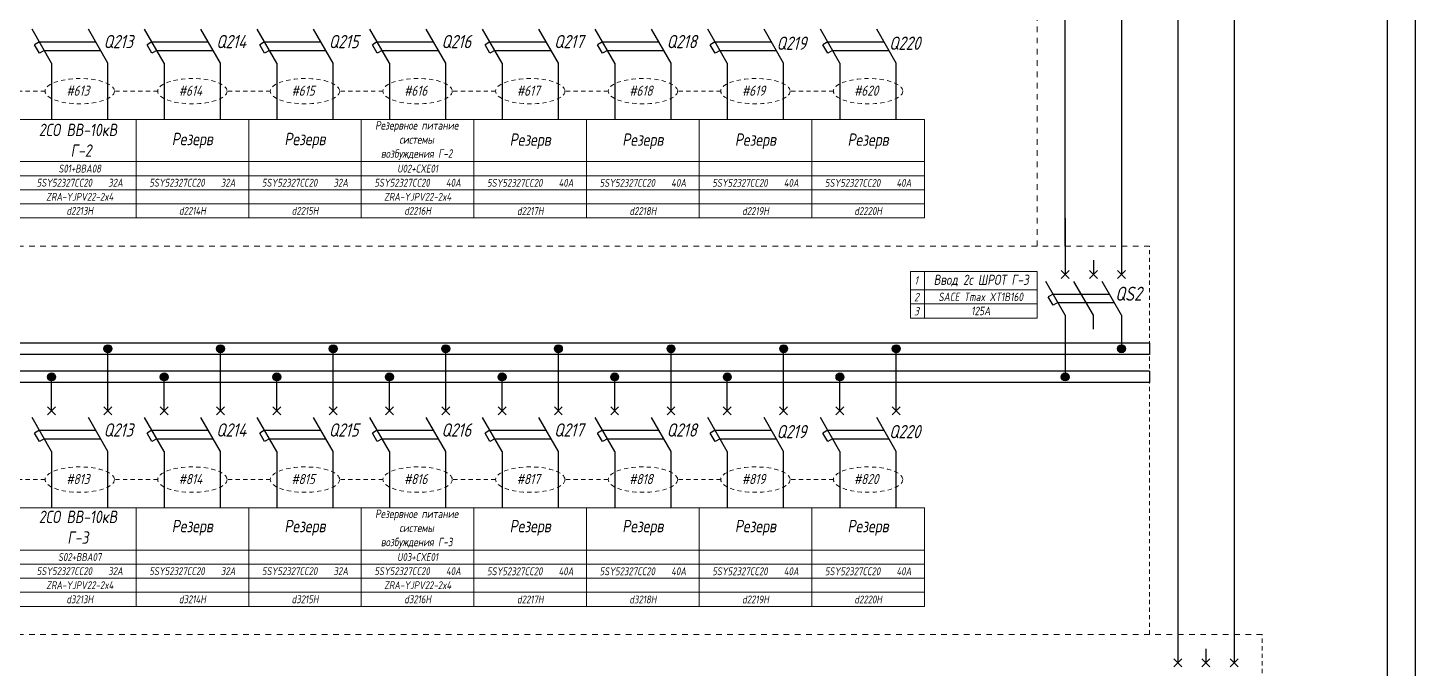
# Model space of a CAD drawing. Header units: millimetres. Extents: x 2704 to 4357, y 2919 to 4427.
# Drawn here: x 3646.8 to 3893.2, y 3921.5 to 4035.2 of the extents above; entities that cross this region are included whole.
import ezdxf
from ezdxf.enums import TextEntityAlignment as Align

# ---------------------------------------------------------------- set-up
doc = ezdxf.new("R2010")
doc.units = ezdxf.units.MM
doc.linetypes.add('JIS_02_0.7', pattern=[1.35, 0.75, -0.6])
doc.linetypes.add('JIS_02_1.0', pattern=[2, 1, -1])
doc.styles.add('eskdw', font='', dxfattribs={"oblique": 10})
doc.styles.get("Standard").update_dxf_attribs({"font": '', "oblique": 10, "height": 2.5})
doc.styles.add('Гост', font='', dxfattribs={"oblique": 10, "height": 1.4})
doc.styles.get('eskdw').set_extended_font_data('GOST type A')
doc.styles.get('Standard').set_extended_font_data('GOST type A')
doc.styles.get('Гост').set_extended_font_data('GOST type A')

msp = doc.modelspace()

# ---------------------------------------------------------------- hatches: boundary and pattern name
for points in [[(3661.76, 3978.19, 1), (3660.36, 3978.19, 1)], [(3681.76, 3978.19, 1), (3680.36, 3978.19, 1)], [(3701.76, 3978.19, 1), (3700.36, 3978.19, 1)], [(3721.76, 3978.19, 1), (3720.36, 3978.19, 1)], [(3741.76, 3978.19, 1), (3740.36, 3978.19, 1)], [(3761.76, 3978.19, 1), (3760.36, 3978.19, 1)], [(3781.76, 3978.19, 1), (3780.36, 3978.19, 1)], [(3801.76, 3978.19, 1), (3800.36, 3978.19, 1)], [(3841.76, 3978.19, 1), (3840.36, 3978.19, 1)], [(3651.76, 3973.19, 1), (3650.36, 3973.19, 1)], [(3651.76, 3973.19, 1), (3650.36, 3973.19, 1)], [(3671.76, 3973.19, 1), (3670.36, 3973.19, 1)], [(3671.76, 3973.19, 1), (3670.36, 3973.19, 1)], [(3691.76, 3973.19, 1), (3690.36, 3973.19, 1)], [(3691.76, 3973.19, 1), (3690.36, 3973.19, 1)], [(3711.76, 3973.19, 1), (3710.36, 3973.19, 1)], [(3711.76, 3973.19, 1), (3710.36, 3973.19, 1)], [(3731.76, 3973.19, 1), (3730.36, 3973.19, 1)], [(3731.76, 3973.19, 1), (3730.36, 3973.19, 1)], [(3751.76, 3973.19, 1), (3750.36, 3973.19, 1)], [(3751.76, 3973.19, 1), (3750.36, 3973.19, 1)], [(3771.76, 3973.19, 1), (3770.36, 3973.19, 1)], [(3771.76, 3973.19, 1), (3770.36, 3973.19, 1)], [(3791.76, 3973.19, 1), (3790.36, 3973.19, 1)], [(3791.76, 3973.19, 1), (3790.36, 3973.19, 1)], [(3831.76, 3973.19, 1), (3830.36, 3973.19, 1)], [(3831.76, 3973.19, 1), (3830.36, 3973.19, 1)]]:
    msp.add_hatch(color=256).paths.add_polyline_path(points)

# ---------------------------------------------------------------- linework, layer by layer
for p, q in [((3893.22, 4427.05), (3893.22, 3586.05)), ((3831.06, 3996.42), (3831.06, 4165.07)), ((3841.06, 4165.07), (3841.06, 3996.4)), ((3851.06, 4165.07), (3851.06, 3922.46)), ((3861.06, 4165.07), (3861.06, 3922.46)), ((3651.06, 4028.92), (3647.59, 4034.92)), ((3661.06, 4028.92), (3657.59, 4034.92)), ((3671.06, 4028.92), (3667.59, 4034.92)), ((3681.06, 4028.92), (3677.59, 4034.92)), ((3691.06, 4028.92), (3687.59, 4034.92)), ((3701.06, 4028.92), (3697.59, 4034.92)), ((3711.06, 4028.92), (3707.59, 4034.92)), ((3721.06, 4028.92), (3717.59, 4034.92)), ((3731.06, 4028.92), (3727.59, 4034.92)), ((3741.06, 4028.92), (3737.59, 4034.92)), ((3751.06, 4028.92), (3747.59, 4034.92)), ((3761.06, 4028.92), (3757.59, 4034.92)), ((3771.06, 4028.92), (3767.59, 4034.92)), ((3781.06, 4028.92), (3777.59, 4034.92)), ((3791.06, 4028.92), (3787.59, 4034.92)), ((3801.06, 4028.92), (3797.59, 4034.92)), ((3648.89, 4032.67), (3648.03, 4032.17)), ((3648.89, 4030.67), (3648.03, 4032.17)), ((3648.89, 4032.67), (3658.89, 4032.67)), ((3649.76, 4031.17), (3648.89, 4030.67)), ((3649.76, 4031.17), (3659.76, 4031.17)), ((3658.46, 4033.42), (3658.46, 4033.42)), ((3668.89, 4032.67), (3668.03, 4032.17)), ((3668.89, 4030.67), (3668.03, 4032.17)), ((3668.89, 4032.67), (3678.89, 4032.67)), ((3669.76, 4031.17), (3668.89, 4030.67)), ((3669.76, 4031.17), (3679.76, 4031.17)), ((3678.46, 4033.42), (3678.46, 4033.42)), ((3688.89, 4032.67), (3688.03, 4032.17)), ((3688.89, 4030.67), (3688.03, 4032.17)), ((3688.89, 4032.67), (3698.89, 4032.67)), ((3689.76, 4031.17), (3688.89, 4030.67)), ((3689.76, 4031.17), (3699.76, 4031.17)), ((3698.46, 4033.42), (3698.46, 4033.42)), ((3708.89, 4032.67), (3708.03, 4032.17)), ((3708.89, 4030.67), (3708.03, 4032.17)), ((3708.89, 4032.67), (3718.89, 4032.67)), ((3709.76, 4031.17), (3708.89, 4030.67)), ((3709.76, 4031.17), (3719.76, 4031.17)), ((3718.46, 4033.42), (3718.46, 4033.42)), ((3728.89, 4032.67), (3728.03, 4032.17)), ((3728.89, 4030.67), (3728.03, 4032.17)), ((3728.89, 4032.67), (3738.89, 4032.67)), ((3729.76, 4031.17), (3728.89, 4030.67)), ((3729.76, 4031.17), (3739.76, 4031.17)), ((3738.46, 4033.42), (3738.46, 4033.42)), ((3748.89, 4032.67), (3748.03, 4032.17)), ((3748.89, 4030.67), (3748.03, 4032.17)), ((3748.89, 4032.67), (3758.89, 4032.67)), ((3749.76, 4031.17), (3748.89, 4030.67)), ((3749.76, 4031.17), (3759.76, 4031.17)), ((3758.46, 4033.42), (3758.46, 4033.42)), ((3768.89, 4032.67), (3768.03, 4032.17)), ((3768.89, 4030.67), (3768.03, 4032.17)), ((3768.89, 4032.67), (3778.89, 4032.67)), ((3769.76, 4031.17), (3768.89, 4030.67)), ((3769.76, 4031.17), (3779.76, 4031.17)), ((3778.46, 4033.42), (3778.46, 4033.42)), ((3788.89, 4032.67), (3788.03, 4032.17)), ((3788.89, 4030.67), (3788.03, 4032.17)), ((3788.89, 4032.67), (3798.89, 4032.67)), ((3789.76, 4031.17), (3788.89, 4030.67)), ((3789.76, 4031.17), (3799.76, 4031.17)), ((3798.46, 4033.42), (3798.46, 4033.42)), ((3651.06, 4028.92), (3651.06, 4023.92)), ((3661.06, 4023.92), (3661.06, 4028.92)), ((3671.06, 4028.92), (3671.06, 4023.92)), ((3681.06, 4023.92), (3681.06, 4028.92)), ((3691.06, 4028.92), (3691.06, 4023.92)), ((3701.06, 4023.92), (3701.06, 4028.92)), ((3711.06, 4028.92), (3711.06, 4023.92)), ((3721.06, 4023.92), (3721.06, 4028.92)), ((3731.06, 4028.92), (3731.06, 4023.92)), ((3741.06, 4023.92), (3741.06, 4028.92)), ((3751.06, 4028.92), (3751.06, 4023.92)), ((3761.06, 4023.92), (3761.06, 4028.92)), ((3771.06, 4028.92), (3771.06, 4023.92)), ((3781.06, 4023.92), (3781.06, 4028.92)), ((3791.06, 4028.92), (3791.06, 4023.92)), ((3801.06, 4023.92), (3801.06, 4028.92)), ((3651.06, 4023.92), (3651.06, 4018.92)), ((3661.06, 4018.92), (3661.06, 4023.92)), ((3671.06, 4023.92), (3671.06, 4018.92)), ((3681.06, 4018.92), (3681.06, 4023.92)), ((3691.06, 4023.92), (3691.06, 4018.92)), ((3701.06, 4018.92), (3701.06, 4023.92)), ((3711.06, 4023.92), (3711.06, 4018.92)), ((3721.06, 4018.92), (3721.06, 4023.92)), ((3731.06, 4023.92), (3731.06, 4018.92)), ((3741.06, 4018.92), (3741.06, 4023.92)), ((3751.06, 4023.92), (3751.06, 4018.92)), ((3761.06, 4018.92), (3761.06, 4023.92)), ((3771.06, 4023.92), (3771.06, 4018.92)), ((3781.06, 4018.92), (3781.06, 4023.92)), ((3791.06, 4023.92), (3791.06, 4018.92)), ((3801.06, 4018.92), (3801.06, 4023.92)), ((3831.06, 4001.4), (3831.06, 3991.4)), ((3841.06, 3996.4), (3841.06, 3991.4)), ((3830.35, 3990.69), (3831.77, 3992.11)), ((3831.77, 3990.69), (3830.35, 3992.11)), ((3835.35, 3990.69), (3836.77, 3992.11)), ((3836.77, 3990.69), (3835.35, 3992.11)), ((3836.06, 3993.9), (3836.06, 3991.4)), ((3840.35, 3990.69), (3841.77, 3992.11)), ((3841.77, 3990.69), (3840.35, 3992.11)), ((3831.06, 3984.16), (3827.6, 3990.16)), ((3836.06, 3984.16), (3832.6, 3990.16)), ((3841.06, 3984.16), (3837.6, 3990.16)), ((3828.9, 3987.91), (3828.03, 3987.41)), ((3828.9, 3985.91), (3828.03, 3987.41)), ((3828.46, 3988.66), (3828.46, 3988.66)), ((3828.46, 3988.66), (3828.46, 3988.66)), ((3828.9, 3987.91), (3838.9, 3987.91)), ((3838.46, 3988.66), (3838.46, 3988.66)), ((3829.76, 3986.41), (3828.9, 3985.91)), ((3829.76, 3986.41), (3839.76, 3986.41)), ((3831.06, 3984.16), (3831.06, 3973.16)), ((3836.06, 3981.66), (3836.06, 3984.16)), ((3841.06, 3984.16), (3841.06, 3978.16)), ((3846.06, 3979.19), (3316.07, 3979.19)), ((3846.06, 3977.19), (3316.07, 3977.19)), ((3661.06, 3972.19), (3661.06, 3978.19)), ((3661.06, 3972.19), (3661.06, 3978.19)), ((3661.06, 3972.19), (3661.06, 3978.19)), ((3681.06, 3972.19), (3681.06, 3978.19)), ((3681.06, 3972.19), (3681.06, 3978.19)), ((3681.06, 3972.19), (3681.06, 3978.19)), ((3701.06, 3972.19), (3701.06, 3978.19)), ((3701.06, 3972.19), (3701.06, 3978.19)), ((3701.06, 3972.19), (3701.06, 3978.19)), ((3721.06, 3972.19), (3721.06, 3978.19)), ((3721.06, 3972.19), (3721.06, 3978.19)), ((3721.06, 3972.19), (3721.06, 3978.19)), ((3741.06, 3972.19), (3741.06, 3978.19)), ((3741.06, 3972.19), (3741.06, 3978.19)), ((3741.06, 3972.19), (3741.06, 3978.19)), ((3761.06, 3972.19), (3761.06, 3978.19)), ((3761.06, 3972.19), (3761.06, 3978.19)), ((3761.06, 3972.19), (3761.06, 3978.19)), ((3781.06, 3972.19), (3781.06, 3978.19)), ((3781.06, 3972.19), (3781.06, 3978.19)), ((3781.06, 3972.19), (3781.06, 3978.19)), ((3801.06, 3972.19), (3801.06, 3978.19)), ((3801.06, 3972.19), (3801.06, 3978.19)), ((3801.06, 3972.19), (3801.06, 3978.19)), ((3846.06, 3979.19), (3846.06, 3977.19)), ((3846.06, 3974.19), (3316.07, 3974.19)), ((3841.06, 3972.19), (3316.07, 3972.19)), ((3651.06, 3967.19), (3651.06, 3973.19)), ((3661.06, 3967.19), (3661.06, 3972.19)), ((3661.06, 3967.19), (3661.06, 3972.19)), ((3671.06, 3967.19), (3671.06, 3973.19)), ((3681.06, 3967.19), (3681.06, 3972.19)), ((3681.06, 3967.19), (3681.06, 3972.19)), ((3691.06, 3967.19), (3691.06, 3973.19)), ((3701.06, 3967.19), (3701.06, 3972.19)), ((3701.06, 3967.19), (3701.06, 3972.19)), ((3846.06, 3972.19), (3705.48, 3972.19)), ((3711.06, 3967.19), (3711.06, 3973.19)), ((3721.06, 3967.19), (3721.06, 3972.19)), ((3721.06, 3967.19), (3721.06, 3972.19)), ((3731.06, 3967.19), (3731.06, 3973.19)), ((3741.06, 3967.19), (3741.06, 3972.19)), ((3741.06, 3967.19), (3741.06, 3972.19)), ((3751.06, 3967.19), (3751.06, 3973.19)), ((3761.06, 3967.19), (3761.06, 3972.19)), ((3761.06, 3967.19), (3761.06, 3972.19)), ((3771.06, 3967.19), (3771.06, 3973.19)), ((3781.06, 3967.19), (3781.06, 3972.19)), ((3781.06, 3967.19), (3781.06, 3972.19)), ((3791.06, 3967.19), (3791.06, 3973.19)), ((3801.06, 3967.19), (3801.06, 3972.19)), ((3801.06, 3967.19), (3801.06, 3972.19)), ((3846.06, 3974.19), (3846.06, 3972.19)), ((3650.35, 3966.49), (3651.76, 3967.9)), ((3651.76, 3966.49), (3650.35, 3967.9)), ((3660.35, 3966.49), (3661.76, 3967.9)), ((3661.76, 3966.49), (3660.35, 3967.9)), ((3670.35, 3966.49), (3671.76, 3967.9)), ((3671.76, 3966.49), (3670.35, 3967.9)), ((3680.35, 3966.49), (3681.76, 3967.9)), ((3681.76, 3966.49), (3680.35, 3967.9)), ((3690.35, 3966.49), (3691.76, 3967.9)), ((3691.76, 3966.49), (3690.35, 3967.9)), ((3700.35, 3966.49), (3701.76, 3967.9)), ((3701.76, 3966.49), (3700.35, 3967.9)), ((3710.35, 3966.49), (3711.76, 3967.9)), ((3711.76, 3966.49), (3710.35, 3967.9)), ((3720.35, 3966.49), (3721.76, 3967.9)), ((3721.76, 3966.49), (3720.35, 3967.9)), ((3730.35, 3966.49), (3731.76, 3967.9)), ((3731.76, 3966.49), (3730.35, 3967.9)), ((3740.35, 3966.49), (3741.76, 3967.9)), ((3741.76, 3966.49), (3740.35, 3967.9)), ((3750.35, 3966.49), (3751.76, 3967.9)), ((3751.76, 3966.49), (3750.35, 3967.9)), ((3760.35, 3966.49), (3761.76, 3967.9)), ((3761.76, 3966.49), (3760.35, 3967.9)), ((3770.35, 3966.49), (3771.76, 3967.9)), ((3771.76, 3966.49), (3770.35, 3967.9)), ((3780.35, 3966.49), (3781.76, 3967.9)), ((3781.76, 3966.49), (3780.35, 3967.9)), ((3790.35, 3966.49), (3791.76, 3967.9)), ((3791.76, 3966.49), (3790.35, 3967.9)), ((3800.35, 3966.49), (3801.76, 3967.9)), ((3801.76, 3966.49), (3800.35, 3967.9)), ((3651.06, 3959.96), (3647.59, 3965.96)), ((3661.06, 3959.96), (3657.59, 3965.96)), ((3671.06, 3959.96), (3667.59, 3965.96)), ((3681.06, 3959.96), (3677.59, 3965.96)), ((3691.06, 3959.96), (3687.59, 3965.96)), ((3701.06, 3959.96), (3697.59, 3965.96)), ((3711.06, 3959.96), (3707.59, 3965.96)), ((3721.06, 3959.96), (3717.59, 3965.96)), ((3731.06, 3959.96), (3727.59, 3965.96)), ((3741.06, 3959.96), (3737.59, 3965.96)), ((3751.06, 3959.96), (3747.59, 3965.96)), ((3761.06, 3959.96), (3757.59, 3965.96)), ((3771.06, 3959.96), (3767.59, 3965.96)), ((3781.06, 3959.96), (3777.59, 3965.96)), ((3791.06, 3959.96), (3787.59, 3965.96)), ((3801.06, 3959.96), (3797.59, 3965.96)), ((3648.89, 3963.71), (3648.03, 3963.21)), ((3648.89, 3961.71), (3648.03, 3963.21)), ((3648.89, 3963.71), (3658.89, 3963.71)), ((3649.76, 3962.21), (3648.89, 3961.71)), ((3649.76, 3962.21), (3659.76, 3962.21)), ((3658.46, 3964.46), (3658.46, 3964.46)), ((3668.89, 3963.71), (3668.03, 3963.21)), ((3668.89, 3961.71), (3668.03, 3963.21)), ((3668.89, 3963.71), (3678.89, 3963.71)), ((3669.76, 3962.21), (3668.89, 3961.71)), ((3669.76, 3962.21), (3679.76, 3962.21)), ((3678.46, 3964.46), (3678.46, 3964.46)), ((3688.89, 3963.71), (3688.03, 3963.21)), ((3688.89, 3961.71), (3688.03, 3963.21)), ((3688.89, 3963.71), (3698.89, 3963.71)), ((3689.76, 3962.21), (3688.89, 3961.71)), ((3689.76, 3962.21), (3699.76, 3962.21)), ((3698.46, 3964.46), (3698.46, 3964.46)), ((3708.89, 3963.71), (3708.03, 3963.21)), ((3708.89, 3961.71), (3708.03, 3963.21)), ((3708.89, 3963.71), (3718.89, 3963.71)), ((3709.76, 3962.21), (3708.89, 3961.71)), ((3709.76, 3962.21), (3719.76, 3962.21)), ((3718.46, 3964.46), (3718.46, 3964.46)), ((3728.89, 3963.71), (3728.03, 3963.21)), ((3728.89, 3961.71), (3728.03, 3963.21)), ((3728.89, 3963.71), (3738.89, 3963.71)), ((3729.76, 3962.21), (3728.89, 3961.71)), ((3729.76, 3962.21), (3739.76, 3962.21)), ((3738.46, 3964.46), (3738.46, 3964.46)), ((3748.89, 3963.71), (3748.03, 3963.21)), ((3748.89, 3961.71), (3748.03, 3963.21)), ((3748.89, 3963.71), (3758.89, 3963.71)), ((3749.76, 3962.21), (3748.89, 3961.71)), ((3749.76, 3962.21), (3759.76, 3962.21)), ((3758.46, 3964.46), (3758.46, 3964.46)), ((3768.89, 3963.71), (3768.03, 3963.21)), ((3768.89, 3961.71), (3768.03, 3963.21)), ((3768.89, 3963.71), (3778.89, 3963.71)), ((3769.76, 3962.21), (3768.89, 3961.71)), ((3769.76, 3962.21), (3779.76, 3962.21)), ((3778.46, 3964.46), (3778.46, 3964.46)), ((3788.89, 3963.71), (3788.03, 3963.21)), ((3788.89, 3961.71), (3788.03, 3963.21)), ((3788.89, 3963.71), (3798.89, 3963.71)), ((3789.76, 3962.21), (3788.89, 3961.71)), ((3789.76, 3962.21), (3799.76, 3962.21)), ((3798.46, 3964.46), (3798.46, 3964.46)), ((3651.06, 3959.96), (3651.06, 3954.96)), ((3661.06, 3954.96), (3661.06, 3959.96)), ((3671.06, 3959.96), (3671.06, 3954.96)), ((3681.06, 3954.96), (3681.06, 3959.96)), ((3691.06, 3959.96), (3691.06, 3954.96)), ((3701.06, 3954.96), (3701.06, 3959.96)), ((3711.06, 3959.96), (3711.06, 3954.96)), ((3721.06, 3954.96), (3721.06, 3959.96)), ((3731.06, 3959.96), (3731.06, 3954.96)), ((3741.06, 3954.96), (3741.06, 3959.96)), ((3751.06, 3959.96), (3751.06, 3954.96)), ((3761.06, 3954.96), (3761.06, 3959.96)), ((3771.06, 3959.96), (3771.06, 3954.96)), ((3781.06, 3954.96), (3781.06, 3959.96)), ((3791.06, 3959.96), (3791.06, 3954.96)), ((3801.06, 3954.96), (3801.06, 3959.96)), ((3651.06, 3954.96), (3651.06, 3949.96)), ((3661.06, 3949.96), (3661.06, 3954.96)), ((3671.06, 3954.96), (3671.06, 3949.96)), ((3681.06, 3949.96), (3681.06, 3954.96)), ((3691.06, 3954.96), (3691.06, 3949.96)), ((3701.06, 3949.96), (3701.06, 3954.96)), ((3711.06, 3954.96), (3711.06, 3949.96)), ((3721.06, 3949.96), (3721.06, 3954.96)), ((3731.06, 3954.96), (3731.06, 3949.96)), ((3741.06, 3949.96), (3741.06, 3954.96)), ((3751.06, 3954.96), (3751.06, 3949.96)), ((3761.06, 3949.96), (3761.06, 3954.96)), ((3771.06, 3954.96), (3771.06, 3949.96)), ((3781.06, 3949.96), (3781.06, 3954.96)), ((3791.06, 3954.96), (3791.06, 3949.96)), ((3801.06, 3949.96), (3801.06, 3954.96)), ((3851.06, 3932.44), (3851.06, 3922.44)), ((3861.06, 3927.44), (3861.06, 3922.44)), ((3850.35, 3921.74), (3851.77, 3923.15)), ((3851.77, 3921.74), (3850.35, 3923.15)), ((3855.35, 3921.74), (3856.77, 3923.15)), ((3856.77, 3921.74), (3855.35, 3923.15)), ((3856.06, 3924.94), (3856.06, 3922.44)), ((3860.35, 3921.74), (3861.77, 3923.15)), ((3861.77, 3921.74), (3860.35, 3923.15))]:
    msp.add_line(p, q)
at = {"lineweight": 30}
msp.add_line((3888.22, 4422.05), (3888.22, 3591.05), dxfattribs=at)
at = {"linetype": 'JIS_02_1.0', "lineweight": 15}
for p, q in [((3826.06, 3996.42), (3826.06, 4065.37)), ((3846.06, 3996.42), (2788.86, 3996.42)), ((3866.06, 3927.46), (2748.83, 3927.46))]:
    msp.add_line(p, q, dxfattribs=at)
at = {"linetype": 'JIS_02_0.7', "lineweight": 13}
for p, q in [((3649.9, 4023.92), (3642.22, 4023.92)), ((3669.9, 4023.92), (3662.22, 4023.92)), ((3689.9, 4023.92), (3682.22, 4023.92)), ((3709.9, 4023.92), (3702.22, 4023.92)), ((3729.9, 4023.92), (3722.22, 4023.92)), ((3749.9, 4023.92), (3742.22, 4023.92)), ((3769.9, 4023.92), (3762.22, 4023.92)), ((3789.9, 4023.92), (3782.22, 4023.92)), ((3649.9, 3954.96), (3642.22, 3954.96)), ((3669.9, 3954.96), (3662.22, 3954.96)), ((3689.9, 3954.96), (3682.22, 3954.96)), ((3709.9, 3954.96), (3702.22, 3954.96)), ((3729.9, 3954.96), (3722.22, 3954.96)), ((3749.9, 3954.96), (3742.22, 3954.96)), ((3769.9, 3954.96), (3762.22, 3954.96)), ((3789.9, 3954.96), (3782.22, 3954.96))]:
    msp.add_line(p, q, dxfattribs=at)
at = {"lineweight": 9}
for p, q in [((3408.5, 4018.92), (3806.06, 4018.92)), ((3666.06, 4018.92), (3666.06, 4001.42)), ((3686.06, 4018.92), (3686.06, 4001.42)), ((3706.06, 4018.92), (3706.06, 4001.42)), ((3726.06, 4018.92), (3726.06, 4001.42)), ((3746.06, 4018.92), (3746.06, 4001.42)), ((3766.06, 4018.92), (3766.06, 4001.42)), ((3786.06, 4018.92), (3786.06, 4001.42)), ((3806.06, 4018.92), (3806.06, 4001.42)), ((3408.5, 4011.42), (3806.06, 4011.42)), ((3408.5, 4008.92), (3806.06, 4008.92)), ((3408.5, 4006.42), (3806.06, 4006.42)), ((3408.5, 4003.92), (3806.06, 4003.92)), ((3408.5, 4001.42), (3806.06, 4001.42)), ((3803.61, 3991.92), (3826.06, 3991.92)), ((3803.61, 3991.92), (3803.61, 3983.65)), ((3806.06, 3991.92), (3806.06, 3986.15)), ((3806.06, 3991.92), (3806.06, 3983.65)), ((3826.06, 3991.92), (3826.06, 3983.65)), ((3803.61, 3988.65), (3806.06, 3988.65)), ((3806.06, 3988.65), (3806.74, 3988.65)), ((3806.74, 3988.65), (3826.06, 3988.65)), ((3803.61, 3986.15), (3806.06, 3986.15)), ((3806.06, 3986.15), (3806.74, 3986.15)), ((3806.74, 3986.15), (3826.06, 3986.15)), ((3803.61, 3983.65), (3806.06, 3983.65)), ((3806.06, 3983.65), (3806.74, 3983.65)), ((3806.74, 3983.65), (3826.06, 3983.65)), ((3408.5, 3949.96), (3806.06, 3949.96)), ((3666.06, 3949.96), (3666.06, 3932.46)), ((3686.06, 3949.96), (3686.06, 3932.46)), ((3706.06, 3949.96), (3706.06, 3932.46)), ((3726.06, 3949.96), (3726.06, 3932.46)), ((3746.06, 3949.96), (3746.06, 3932.46)), ((3766.06, 3949.96), (3766.06, 3932.46)), ((3786.06, 3949.96), (3786.06, 3932.46)), ((3806.06, 3949.96), (3806.06, 3932.46)), ((3408.5, 3942.46), (3806.06, 3942.46)), ((3408.5, 3939.96), (3806.06, 3939.96)), ((3408.5, 3937.46), (3806.06, 3937.46)), ((3408.5, 3934.96), (3806.06, 3934.96)), ((3408.5, 3932.46), (3806.06, 3932.46))]:
    msp.add_line(p, q, dxfattribs=at)
at = {"linetype": 'JIS_02_0.7', "lineweight": 15}
for p, q in [((3846.06, 3927.46), (3846.06, 3996.42)), ((3866.06, 3858.5), (3866.06, 3927.46))]:
    msp.add_line(p, q, dxfattribs=at)
for centre in [(3661.06, 3978.19), (3681.06, 3978.19), (3701.06, 3978.19), (3721.06, 3978.19), (3741.06, 3978.19), (3761.06, 3978.19), (3781.06, 3978.19), (3801.06, 3978.19), (3841.06, 3978.19), (3651.06, 3973.19), (3651.06, 3973.19), (3671.06, 3973.19), (3671.06, 3973.19), (3691.06, 3973.19), (3691.06, 3973.19), (3711.06, 3973.19), (3711.06, 3973.19), (3731.06, 3973.19), (3731.06, 3973.19), (3751.06, 3973.19), (3751.06, 3973.19), (3771.06, 3973.19), (3771.06, 3973.19), (3791.06, 3973.19), (3791.06, 3973.19), (3831.06, 3973.19), (3831.06, 3973.19)]:
    msp.add_circle(centre, 0.7)
at = {"linetype": 'JIS_02_0.7', "lineweight": 13}
for centre in [(3656.06, 4023.92), (3676.06, 4023.92), (3696.06, 4023.92), (3716.06, 4023.92), (3736.06, 4023.92), (3756.06, 4023.92), (3776.06, 4023.92), (3796.06, 4023.92), (3656.06, 3954.96), (3676.06, 3954.96), (3696.06, 3954.96), (3716.06, 3954.96), (3736.06, 3954.96), (3756.06, 3954.96), (3776.06, 3954.96), (3796.06, 3954.96)]:
    msp.add_ellipse(centre, major_axis=(6.16, 0), ratio=0.365853, dxfattribs=at)

# ---------------------------------------------------------------- texts
at = {"style": 'eskdw', "oblique": 15}
for s, height, p in [('Q213', 2.355, (3660.28, 4031.55)), ('Q214', 2.355, (3680.28, 4031.55)), ('Q215', 2.355, (3700.28, 4031.55)), ('Q216', 2.355, (3720.28, 4031.55)), ('Q217', 2.355, (3740.28, 4031.55)), ('Q218', 2.355, (3760.28, 4031.55)), ('Q219', 2.355, (3779.78, 4031.26)), ('Q220', 2.355, (3799.78, 4031.26)), ('QS2', 2.5, (3839.91, 3986.71)), ('Q213', 2.355, (3660.28, 3962.59)), ('Q214', 2.355, (3680.28, 3962.59)), ('Q215', 2.355, (3700.28, 3962.59)), ('Q216', 2.355, (3720.28, 3962.59)), ('Q217', 2.355, (3740.28, 3962.59)), ('Q218', 2.355, (3760.28, 3962.59)), ('Q219', 2.355, (3779.78, 3962.3)), ('Q220', 2.355, (3799.78, 3962.3))]:
    msp.add_text(s, height=height, dxfattribs=at).set_placement(p)
at = {"lineweight": 9, "style": 'eskdw', "oblique": 15}
for s, p in [('#613', (3655.7, 4024.01)), ('#614', (3675.7, 4024.01)), ('#615', (3695.7, 4024.01)), ('#616', (3715.7, 4024.01)), ('#617', (3735.7, 4024.01)), ('#618', (3755.7, 4024.01)), ('#619', (3775.7, 4024.01)), ('#620', (3795.7, 4024.01)), ('#813', (3655.7, 3955.06)), ('#814', (3675.7, 3955.06)), ('#815', (3695.7, 3955.06)), ('#816', (3715.7, 3955.06)), ('#817', (3735.7, 3955.06)), ('#818', (3755.7, 3955.06)), ('#819', (3775.7, 3955.06)), ('#820', (3795.7, 3955.06))]:
    msp.add_text(s, height=1.8, dxfattribs=at).set_placement(p, align=Align.MIDDLE_CENTER)
for s, p in [('1', (3804.26, 3989.58)), ('2', (3804.2, 3986.6)), ('3', (3804.2, 3984.1))]:
    msp.add_text(s, height=1.5, dxfattribs=at).set_placement(p)
at = {"lineweight": 9, "attachment_point": 5, "style": 'Гост'}
for s, insert, char_height, width in [('\\pxl-0.45;2СО ВВ-10кВ\\P Г-2', (3656.24, 4015.21), 2.2, 24.5957), ('S01+BBA08', (3656.06, 4010.17), 1.4, 20)]:
    msp.add_mtext(s, dxfattribs=dict(at, insert=insert, char_height=char_height, width=width))
for s, width, insert, char_height in [('Резерв', 20, (3676.06, 4015.13), 2.2), ('Резерв', 20, (3696.06, 4015.13), 2.2), ('Резерв', 20, (3736.06, 4015.02), 2.2), ('Резерв', 20, (3756.06, 4015.02), 2.2), ('Резерв', 20, (3776.06, 4015.02), 2.2), ('Резерв', 20, (3796.06, 4015.02), 2.2), ('{\\fGOST type A|b0|i0|c2|p34;Ввод 2с ШРОТ Г-3}', 20.6015, (3816.15, 3990.29), 1.8), ('Резерв', 20, (3676.06, 3946.41), 2.2), ('Резерв', 20, (3696.06, 3946.41), 2.2), ('Резерв', 20, (3736.06, 3946.41), 2.2), ('Резерв', 20, (3756.06, 3946.41), 2.2), ('Резерв', 20, (3776.06, 3946.41), 2.2), ('Резерв', 20, (3796.06, 3946.41), 2.2)]:
    msp.add_mtext_dynamic_manual_height_columns(s, width=width, gutter_width=6, heights=[0], dxfattribs=dict(at, insert=insert, char_height=char_height))
at = {"color": 1, "lineweight": 9, "attachment_point": 5, "style": 'Гост'}
for s, insert, char_height, width in [('\\pl-0.675;{\\C256;Резервное питание \\Pсистемы \\Pвозбуждения Г-2}', (3716.24, 4015.14), 1.5, 24.5957), ('\\pxl-0.45;{\\C256;2СО ВВ-10кВ \\PГ-3}', (3656.24, 3946.51), 2.2, 24.5957), ('\\pl-0.675;{\\C256;Резервное питание \\Pсистемы \\Pвозбуждения Г-3}', (3716.24, 3946.18), 1.5, 24.5957), ('{\\C256;S02+BBA07}', (3656.06, 3941.21), 1.4, 20)]:
    msp.add_mtext(s, dxfattribs=dict(at, insert=insert, char_height=char_height, width=width))
at = {"lineweight": 9, "width": 20, "attachment_point": 5}
for s, insert, char_height in [('{\\fGOST 2.304 type A|b0|i0|c0|p34;U\\fGOST 2.304 type A|b0|i0|c204|p34;02\\fGOST 2.304 type A|b0|i0|c0|p34;+CXE01}', (3716.06, 4010.17), 1.4), ('{\\fGOST 2.304 type A|b0|i0|c204|p34;5SY52327CC20    32А}', (3656.06, 4007.67), 1.4), ('{\\fGOST 2.304 type A|b0|i0|c204|p34;5SY52327CC20    32А}', (3676.06, 4007.67), 1.4), ('{\\fGOST 2.304 type A|b0|i0|c204|p34;5SY52327CC20    32А}', (3696.06, 4007.67), 1.4), ('{\\fGOST 2.304 type A|b0|i0|c204|p34;5SY52327CC20    40А}', (3716.06, 4007.67), 1.4), ('{\\fGOST 2.304 type A|b0|i0|c204|p34;5SY52327CC20    40А}', (3736.06, 4007.64), 1.4), ('{\\fGOST 2.304 type A|b0|i0|c204|p34;5SY52327CC20    40А}', (3756.06, 4007.64), 1.4), ('{\\fGOST 2.304 type A|b0|i0|c204|p34;5SY52327CC20    40А}', (3776.06, 4007.64), 1.4), ('{\\fGOST 2.304 type A|b0|i0|c204|p34;5SY52327CC20    40А}', (3796.06, 4007.64), 1.4), ('{\\fGOST 2.304 type A|b0|i0|c204|p34;ZRA-YJPV22-2x4}', (3656.06, 4005.17), 1.4), ('{\\fGOST 2.304 type A|b0|i0|c204|p34;ZRA-YJPV22-2x4}', (3716.06, 4005.17), 1.4), ('{\\fGOST 2.304 type A|b0|i0|c204|p34;d2213H}', (3656.06, 4002.67), 1.4), ('{\\fGOST 2.304 type A|b0|i0|c204|p34;d2214H}', (3676.06, 4002.67), 1.4), ('{\\fGOST 2.304 type A|b0|i0|c204|p34;d2215H}', (3696.06, 4002.67), 1.4), ('{\\fGOST 2.304 type A|b0|i0|c204|p34;d2216H}', (3716.06, 4002.67), 1.4), ('{\\fGOST 2.304 type A|b0|i0|c204|p34;d2217H}', (3736.06, 4002.64), 1.4), ('{\\fGOST 2.304 type A|b0|i0|c204|p34;d2218H}', (3756.06, 4002.64), 1.4), ('{\\fGOST 2.304 type A|b0|i0|c204|p34;d2219H}', (3776.06, 4002.64), 1.4), ('{\\fGOST 2.304 type A|b0|i0|c204|p34;d2220H}', (3796.06, 4002.64), 1.4), ('{\\fGOST 2.304 type A|b0|i0|c0|p34;SACE Tmax XT1B160 }', (3816.06, 3987.4), 1.5), ('{\\fGOST 2.304 type A|b0|i0|c0|p34;125\\fGOST 2.304 type A|b0|i0|c204|p34;А}', (3816.06, 3984.9), 1.5), ('{\\fGOST 2.304 type A|b0|i0|c0|p34;U\\fGOST 2.304 type A|b0|i0|c204|p34;03\\fGOST 2.304 type A|b0|i0|c0|p34;+CXE01}', (3716.06, 3941.21), 1.4), ('{\\fGOST 2.304 type A|b0|i0|c204|p34;5SY52327CC20    32А}', (3656.06, 3938.71), 1.4), ('{\\fGOST 2.304 type A|b0|i0|c204|p34;5SY52327CC20    32А}', (3676.06, 3938.71), 1.4), ('{\\fGOST 2.304 type A|b0|i0|c204|p34;5SY52327CC20    32А}', (3696.06, 3938.71), 1.4), ('{\\fGOST 2.304 type A|b0|i0|c204|p34;5SY52327CC20    40А}', (3716.06, 3938.71), 1.4), ('{\\fGOST 2.304 type A|b0|i0|c204|p34;5SY52327CC20    40А}', (3736.06, 3938.68), 1.4), ('{\\fGOST 2.304 type A|b0|i0|c204|p34;5SY52327CC20    40А}', (3756.06, 3938.68), 1.4), ('{\\fGOST 2.304 type A|b0|i0|c204|p34;5SY52327CC20    40А}', (3776.06, 3938.68), 1.4), ('{\\fGOST 2.304 type A|b0|i0|c204|p34;5SY52327CC20    40А}', (3796.06, 3938.68), 1.4), ('{\\fGOST 2.304 type A|b0|i0|c204|p34;ZRA-YJPV22-2x4}', (3656.06, 3936.21), 1.4), ('{\\fGOST 2.304 type A|b0|i0|c204|p34;ZRA-YJPV22-2x4}', (3716.06, 3936.21), 1.4), ('{\\fGOST 2.304 type A|b0|i0|c204|p34;d3213H}', (3656.06, 3933.71), 1.4), ('{\\fGOST 2.304 type A|b0|i0|c204|p34;d3214H}', (3676.06, 3933.71), 1.4), ('{\\fGOST 2.304 type A|b0|i0|c204|p34;d3215H}', (3696.06, 3933.71), 1.4), ('{\\fGOST 2.304 type A|b0|i0|c204|p34;d3216H}', (3716.06, 3933.71), 1.4), ('{\\fGOST 2.304 type A|b0|i0|c204|p34;d2217H}', (3736.06, 3933.68), 1.4), ('{\\fGOST 2.304 type A|b0|i0|c204|p34;d3218H}', (3756.06, 3933.68), 1.4), ('{\\fGOST 2.304 type A|b0|i0|c204|p34;d2219H}', (3776.06, 3933.68), 1.4), ('{\\fGOST 2.304 type A|b0|i0|c204|p34;d2220H}', (3796.06, 3933.68), 1.4)]:
    msp.add_mtext(s, dxfattribs=dict(at, insert=insert, char_height=char_height))

doc.saveas('drawing.dxf')
